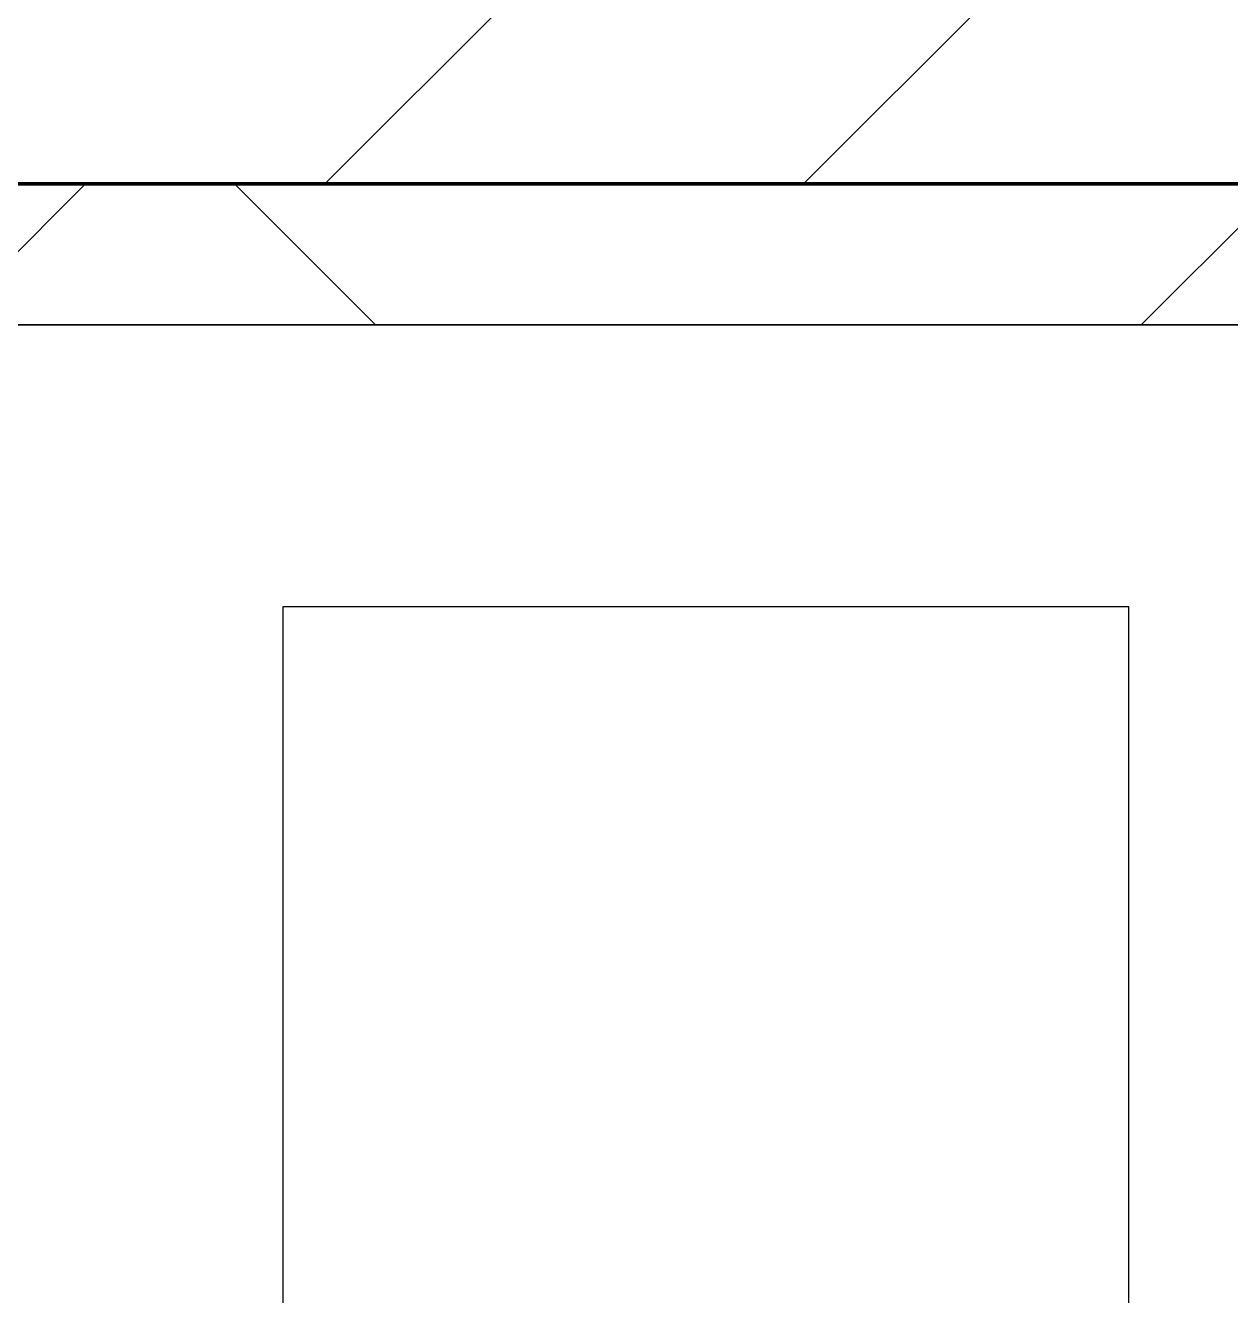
# Model space of a CAD drawing. Header units: millimetres. Extents: x -794334 to -714814, y -17806 to 22403.
# Drawn here: x -756722.5 to -756295.2, y 9549.9 to 10000.2 of the extents above; entities that cross this region are included whole.
import ezdxf
from ezdxf.xclip import XClip

# ---------------------------------------------------------------- set-up
doc = ezdxf.new("R2010")
doc.units = ezdxf.units.MM
doc.header["$XCLIPFRAME"] = 0
doc.layers.add('000 - WIPEOUT', color=250, linetype='Continuous')
doc.layers.add('A11_ALU.SOLID SHEET', color=2, linetype='Continuous')
for name, color, linetype, lineweight in [('A-GLAZ-CURT', 2, 'Continuous', 9), ('A-WALL', 5, 'Continuous', 35), ('A-WALL-FNSH', 2, 'Continuous', 35), ('A-WALL-PATT', 1, 'Continuous', 35)]:
    doc.layers.add(name, color=color, linetype=linetype, lineweight=lineweight)

# ---------------------------------------------------------------- blocks, each defined once
blk = doc.blocks.new('PPLS-PP19_Custom Tile Pattern - Custom Tile Pattern-V76-4252-01 ENLARGED CONCOURSE LEVEL - REFLECTED CEILING PLAN - SHEET 3')
at = {"layer": 'A-GLAZ-CURT'}
for p, q in [((-300, 0), (300, 0)), ((300, 0), (-300, 0)), ((195.99, 0), (213.31, 0)), ((213.31, 0), (195.99, 0)), ((230.06, 0), (300, 0)), ((-300, -50), (300, -50)), ((300, -50), (-300, -50))]:
    blk.add_line(p, q, dxfattribs=at)
for points, knots in [([(300, 0), (286.53, 0), (254.22, 0), (207.11, 0), (177.41, 0), (159.34, 0), (158.33, 0), (158.3, 0)], [-285.253232, -285.253232, -285.253232, -285.253232, -244.693688, -187.987675, -143.776725, -129.632772, -123.352749, -123.352749, -123.352749, -123.352749]), ([(215.22, 0), (214.62, 0), (210.55, 0), (203.98, 0), (187.54, 0), (175.3, 0), (169.49, 0)], [-203.825446, -203.825446, -203.825446, -203.825446, -198.527383, -184.406837, -162.427601, -142.916156, -142.916156, -142.916156, -142.916156]), ([(171.51, 0), (176.48, 0), (193.23, 0), (201.73, 0), (208.81, 0), (213.9, 0), (241.96, 0), (266.73, 0), (281.71, 0), (291.71, 0), (296.52, 0), (297.86, 0), (298.09, 0)], [-7971.819559, -7971.819559, -7971.819559, -7971.819559, -7784.112253, -7606.717214, -7289.299508, -7042.621073, -6582.165592, -6068.460911, -5766.029927, -5566.724884, -5280.360606, -5199.253518, -5199.253518, -5199.253518, -5199.253518]), ([(172.07, 0), (177.66, 0), (187.87, 0), (201.08, 0), (207.47, 0), (213.96, 0), (215.11, 0)], [-255.364076, -255.364076, -255.364076, -255.364076, -237.955587, -223.92608, -215.862851, -208.75215, -208.75215, -208.75215, -208.75215]), ([(192.13, 0), (196.39, 0), (209.6, 0), (219.42, 0), (230.06, 0)], [-38.547734, -38.547734, -38.547734, -38.547734, -24.459831, 0, 0, 0, 0]), ([(247.1, 0), (246.76, 0), (245.04, 0), (238.34, 0), (226.56, 0), (221.1, 0), (206.3, 0), (196.39, 0), (192.81, 0)], [-9649.085549, -9649.085549, -9649.085549, -9649.085549, -9581.591397, -9406.094246, -9221.510254, -9016.44624, -8717.832359, -8534.334697, -8534.334697, -8534.334697, -8534.334697]), ([(300, 0), (288.22, 0), (262, 0), (230.43, 0), (219.94, 0), (219.02, 0)], [-12528.858583, -12528.858583, -12528.858583, -12528.858583, -11905.454923, -11162.864862, -10856.732305, -10856.732305, -10856.732305, -10856.732305]), ([(219.9, 0), (220.86, 0), (227.84, 0), (242.06, 0), (246.54, 0), (246.96, 0)], [-10670.940496, -10670.940496, -10670.940496, -10670.940496, -10511.382485, -9925.173265, -9834.877357, -9834.877357, -9834.877357, -9834.877357]), ([(284.76, 0), (284.76, 0), (285.09, 0), (287.47, 0), (293.59, 0), (297.76, 0), (300, 0)], [-4110.630118, -4110.630118, -4110.630118, -4110.630118, -4053.389046, -3959.664717, -3862.421465, -3746.95702, -3746.95702, -3746.95702, -3746.95702]), ([(297.38, 0), (295.84, 0), (291.62, 0), (285.38, 0), (284.87, 0)], [-4803.172655, -4803.172655, -4803.172655, -4803.172655, -4358.271401, -4143.037883, -4143.037883, -4143.037883, -4143.037883])]:
    blk.add_open_spline(points, degree=3, knots=knots, dxfattribs=at)
blk = doc.blocks.new('PPLS-PP19_Custom Tile Pattern - Custom Tile Pattern-V77-4252-01 ENLARGED CONCOURSE LEVEL - REFLECTED CEILING PLAN - SHEET 3')
at = {"layer": 'A-GLAZ-CURT'}
for p, q in [((-300, 0), (300, 0)), ((300, 0), (-300, 0)), ((-293.07, 0), (-275.75, 0)), ((-275.75, 0), (-293.07, 0)), ((-222.32, 0), (-205, 0)), ((-205, 0), (-222.32, 0)), ((-300, -50), (300, -50)), ((300, -50), (-300, -50))]:
    blk.add_line(p, q, dxfattribs=at)
at = {"layer": 'A-GLAZ-CURT', "flags": 128}
for points in [[(-300, 0), (-291.56, 0), (-283.3, 0), (-275.2, 0), (-267.26, 0), (-259.45, 0), (-251.77, 0), (-244.2, 0), (-236.74, 0), (-229.36, 0), (-222.06, 0), (-214.83, 0), (-207.71, 0), (-200.76, 0), (-194.02, 0), (-187.54, 0), (-181.38, 0), (-175.58, 0), (-170.25, 0), (-165.64, 0), (-162.01, 0), (-159.53, 0), (-157.46, 0), (-154.52, 0), (-149.42, 0), (-141.84, 0), (-132.81, 0), (-126.08, 0)], [(-125.17, 0), (-128.55, 0), (-134.16, 0), (-140.03, 0), (-145.5, 0), (-150.63, 0), (-155.53, 0), (-160.27, 0), (-164.95, 0), (-169.65, 0), (-174.47, 0), (-179.49, 0), (-184.81, 0), (-190.44, 0), (-196.37, 0), (-202.58, 0), (-209.04, 0), (-215.73, 0), (-222.63, 0), (-229.72, 0), (-236.97, 0), (-244.39, 0), (-251.96, 0), (-259.67, 0), (-267.51, 0), (-275.48, 0), (-283.55, 0), (-291.73, 0), (-300, 0)]]:
    blk.add_lwpolyline(points, dxfattribs=at)
at = {"layer": 'A-GLAZ-CURT'}
for points, knots in [([(-300, 0), (-284.65, 0), (-236.57, 0), (-182.5, 0), (-148.38, 0), (-137.08, 0)], [-5323.127839, -5323.127839, -5323.127839, -5323.127839, -4502.809032, -2700.551212, -1552.578953, -1552.578953, -1552.578953, -1552.578953]), ([(-273.11, 0), (-276.58, 0), (-285.34, 0), (-294.48, 0), (-300, 0)], [-13924.220399, -13924.220399, -13924.220399, -13924.220399, -13729.592194, -13439.944408, -13439.944408, -13439.944408, -13439.944408]), ([(-72.93, 0), (-75.51, 0), (-91.45, 0), (-134.08, 0), (-199.99, 0), (-251.27, 0), (-272.57, 0)], [-19442.345229, -19442.345229, -19442.345229, -19442.345229, -18935.241197, -17136.203329, -15131.813646, -13934.246711, -13934.246711, -13934.246711, -13934.246711]), ([(-137.88, 0), (-140.56, 0), (-147.66, 0), (-147.69, 0), (-158.72, 0), (-174.02, 0), (-185.59, 0), (-209.77, 0), (-232.01, 0), (-255.22, 0), (-262.59, 0), (-264.9, 0), (-265.4, 0)], [-3187.727384, -3187.727384, -3187.727384, -3187.727384, -2919.378265, -2477.344047, -2237.412286, -2029.680487, -1755.085331, -1400.429864, -858.079193, -543.655514, -208.940337, 0, 0, 0, 0]), ([(-258.6, 0), (-257.91, 0), (-254.26, 0), (-241.25, 0), (-225.99, 0), (-213.56, 0), (-207.33, 0), (-204.7, 0)], [-5722.54675, -5722.54675, -5722.54675, -5722.54675, -5657.471696, -5413.335975, -5017.494783, -4832.723979, -4692.731151, -4692.731151, -4692.731151, -4692.731151]), ([(-136.68, 0), (-137.92, 0), (-140.67, 0), (-149.31, 0), (-162.01, 0), (-177.91, 0), (-199.46, 0), (-216.65, 0), (-231.26, 0), (-233.46, 0), (-234, 0)], [-2577.92934, -2577.92934, -2577.92934, -2577.92934, -2418.507304, -2308.929706, -2113.765672, -1763.376603, -1422.553702, -978.033455, -846.069444, -682.911962, -682.911962, -682.911962, -682.911962]), ([(-233.49, 0), (-233.44, 0), (-232.38, 0), (-230.74, 0), (-225.3, 0), (-223.63, 0)], [-455.274641, -455.274641, -455.274641, -455.274641, -440.605512, -119.536984, 0, 0, 0, 0]), ([(-223.63, 0), (-219.39, 0), (-206.17, 0), (-188.58, 0), (-169.02, 0), (-152.63, 0), (-141.44, 0), (-136.79, 0)], [-5463.295695, -5463.295695, -5463.295695, -5463.295695, -5161.076232, -4739.070012, -4465.409639, -4149.119819, -3866.701026, -3866.701026, -3866.701026, -3866.701026]), ([(-204.3, 0), (-203.93, 0), (-197.65, 0), (-185.8, 0), (-171.77, 0), (-158.7, 0), (-157.22, 0)], [-4685.575192, -4685.575192, -4685.575192, -4685.575192, -4666.091899, -4349.945572, -4000.813434, -3840.635403, -3840.635403, -3840.635403, -3840.635403]), ([(-152.35, 0), (-151.03, 0), (-147.71, 0), (-143.57, 0), (-138.62, 0)], [-3494.978217, -3494.978217, -3494.978217, -3494.978217, -3371.022232, -3227.460399, -3227.460399, -3227.460399, -3227.460399]), ([(-118.78, 0), (-121.86, 0), (-126.28, 0), (-136.96, 0), (-147.46, 0), (-150.03, 0), (-150.57, 0)], [-5938.474035, -5938.474035, -5938.474035, -5938.474035, -5700.061948, -5508.838257, -5298.784692, -5196.16478, -5196.16478, -5196.16478, -5196.16478]), ([(-150.34, 0), (-150.07, 0), (-147.75, 0), (-144.23, 0), (-138.11, 0), (-136.85, 0)], [-4948.728362, -4948.728362, -4948.728362, -4948.728362, -4883.323924, -4440.880425, -4337.948479, -4337.948479, -4337.948479, -4337.948479]), ([(-136.8, 0), (-137.81, 0), (-142.52, 0), (-147.74, 0), (-149.07, 0)], [-6497.912525, -6497.912525, -6497.912525, -6497.912525, -6449.282163, -6277.220794, -6277.220794, -6277.220794, -6277.220794]), ([(-148.23, 0), (-146.94, 0), (-141.68, 0), (-139.19, 0), (-137.8, 0)], [-6162.058746, -6162.058746, -6162.058746, -6162.058746, -6017.569127, -5695.996646, -5695.996646, -5695.996646, -5695.996646]), ([(-136.84, 0), (-137.18, 0), (-141.89, 0), (-146.11, 0), (-146.95, 0)], [-761.467999, -761.467999, -761.467999, -761.467999, -741.901385, -489.130243, -489.130243, -489.130243, -489.130243]), ([(-146.69, 0), (-146.59, 0), (-145.49, 0), (-135.69, 0), (-128.29, 0), (-125.15, 0)], [-420.34245, -420.34245, -420.34245, -420.34245, -406.956646, -290.263673, 0, 0, 0, 0]), ([(-136.82, 0), (-131.5, 0), (-121.75, 0), (-110.8, 0), (-99.5, 0), (-91.46, 0)], [-1543.523477, -1543.523477, -1543.523477, -1543.523477, -1002.059161, -460.363443, 0, 0, 0, 0]), ([(-136.56, 0), (-133.16, 0), (-125.14, 0), (-107.3, 0), (-90.42, 0), (-75.26, 0), (-68.41, 0), (-65.12, 0), (-63.63, 0)], [-4330.137317, -4330.137317, -4330.137317, -4330.137317, -4054.690705, -3793.097032, -3402.597032, -3144.956779, -3050.982048, -2969.237017, -2969.237017, -2969.237017, -2969.237017]), ([(-136.37, 0), (-136.29, 0), (-135.42, 0), (-133.93, 0), (-128.78, 0), (-126.5, 0)], [-5579.751817, -5579.751817, -5579.751817, -5579.751817, -5560.701257, -5364.112219, -5231.017328, -5231.017328, -5231.017328, -5231.017328]), ([(-86.16, 0), (-91.37, 0), (-104.13, 0), (-122.08, 0), (-133.29, 0), (-136.36, 0)], [-1681.3698, -1681.3698, -1681.3698, -1681.3698, -1374.161226, -945.742622, -770.627825, -770.627825, -770.627825, -770.627825]), ([(-26.75, 0), (-27.82, 0), (-36.18, 0), (-53.55, 0), (-78.2, 0), (-109.73, 0), (-125.85, 0), (-136.06, 0)], [-8718.362214, -8718.362214, -8718.362214, -8718.362214, -8532.293389, -8073.216054, -7508.296369, -7004.680444, -6509.710453, -6509.710453, -6509.710453, -6509.710453]), ([(-135.7, 0), (-135.63, 0), (-132.45, 0), (-127.33, 0), (-124.19, 0), (-123.43, 0), (-123.28, 0)], [-3844.541415, -3844.541415, -3844.541415, -3844.541415, -3839.893365, -3647.167523, -3488.92562, -3439.852845, -3439.852845, -3439.852845, -3439.852845]), ([(-127.41, 0), (-131.63, 0), (-133.16, 0), (-134.09, 0), (-134.15, 0)], [-8540.990293, -8540.990293, -8540.990293, -8540.990293, -8266.114998, -8246.473386, -8246.473386, -8246.473386, -8246.473386]), ([(-134.15, 0), (-133.32, 0), (-130.31, 0), (-117.33, 0), (-92.04, 0), (-74.02, 0), (-62.74, 0), (-60.36, 0), (-59.97, 0)], [-7657.439573, -7657.439573, -7657.439573, -7657.439573, -7293.749979, -6839.55839, -6236.997189, -5713.340575, -5140.470607, -5006.787413, -5006.787413, -5006.787413, -5006.787413]), ([(-120.13, 0), (-120.14, 0), (-120.24, 0), (-121.3, 0), (-129.25, 0), (-133.82, 0)], [-2933.992132, -2933.992132, -2933.992132, -2933.992132, -2920.575025, -2840.280255, -2731.647847, -2731.647847, -2731.647847, -2731.647847]), ([(-113.43, 0), (-113.44, 0), (-113.96, 0), (-119.73, 0), (-125.43, 0), (-127.03, 0), (-127.41, 0)], [-328.499627, -328.499627, -328.499627, -328.499627, -282.672656, -98.539552, -24.539552, 0, 0, 0, 0]), ([(-126.5, 0), (-122.44, 0), (-108.71, 0), (-86.68, 0), (-63.44, 0), (-54.4, 0), (-48.53, 0), (-30.79, 0), (-20.06, 0), (-6.34, 0), (-1.84, 0)], [-5231.017328, -5231.017328, -5231.017328, -5231.017328, -4994.692869, -4542.524482, -4008.285538, -3689.699207, -3546.54457, -3315.260113, -2864.387349, -2615.508664, -2615.508664, -2615.508664, -2615.508664]), ([(-125.15, 0), (-124.93, 0), (-121.96, 0), (-113.01, 0), (-98.9, 0), (-85.42, 0), (-73.62, 0), (-68.91, 0)], [-3362.7396, -3362.7396, -3362.7396, -3362.7396, -3342.215224, -3074.362186, -2902.289527, -2605.247022, -2329.191684, -2329.191684, -2329.191684, -2329.191684]), ([(-122.08, 0), (-122.01, 0), (-121.69, 0), (-121.2, 0), (-120.88, 0)], [-3136.336417, -3136.336417, -3136.336417, -3136.336417, -3110.304437, -3035.164275, -3035.164275, -3035.164275, -3035.164275]), ([(-36.33, 0), (-36.43, 0), (-37.27, 0), (-45.02, 0), (-46.13, 0), (-60.59, 0), (-81.23, 0), (-99.51, 0), (-114.02, 0), (-117.28, 0), (-118.78, 0)], [-1855.773136, -1855.773136, -1855.773136, -1855.773136, -1810.870157, -1672.078046, -1405.135169, -1060.00838, -740.068933, -229.489605, -116.330425, 0, 0, 0, 0]), ([(-117.74, 0), (-117.19, 0), (-114.78, 0), (-113.43, 0), (-113.43, 0)], [-821.249067, -821.249067, -821.249067, -821.249067, -394.672656, -330.879064, -330.879064, -330.879064, -330.879064]), ([(-68.93, 0), (-73.7, 0), (-88.14, 0), (-107.61, 0), (-116.56, 0), (-117.56, 0)], [-2598.99659, -2598.99659, -2598.99659, -2598.99659, -2193.204658, -1433.981041, -985.49888, -985.49888, -985.49888, -985.49888]), ([(-115.82, 0), (-114.96, 0), (-110.41, 0), (-96.78, 0), (-81.82, 0), (-72.87, 0), (-69.64, 0)], [-5724.064692, -5724.064692, -5724.064692, -5724.064692, -5430.283136, -5103.229623, -4799.173296, -4627.967198, -4627.967198, -4627.967198, -4627.967198]), ([(9.32, 0), (9.08, 0), (7.65, 0), (2.57, 0), (-12.23, 0), (-25.64, 0), (-40, 0), (-56.24, 0), (-75.59, 0), (-94, 0), (-112.01, 0), (-114.94, 0), (-115.63, 0)], [-2922.926651, -2922.926651, -2922.926651, -2922.926651, -2882.788014, -2720.818881, -2518.50168, -2125.455881, -1792.521578, -1466.981642, -1208.454564, -789.402658, -501.969187, -243.577221, -243.577221, -243.577221, -243.577221]), ([(-91.46, 0), (-90.09, 0), (-84.7, 0), (-77.43, 0), (-72.73, 0), (-72.64, 0), (-72.64, 0)], [-19832.387487, -19832.387487, -19832.387487, -19832.387487, -19753.885894, -19541.04734, -19478.625389, -19471.062469, -19471.062469, -19471.062469, -19471.062469]), ([(-68.94, 0), (-69.2, 0), (-74.97, 0), (-80.63, 0), (-86.16, 0)], [-2022.487374, -2022.487374, -2022.487374, -2022.487374, -2007.031671, -1681.3698, -1681.3698, -1681.3698, -1681.3698]), ([(-29.03, 0), (-33.97, 0), (-43.74, 0), (-56.37, 0), (-71.66, 0), (-77.83, 0), (-82.66, 0), (-83.28, 0), (-83.28, 0)], [-2680.714891, -2680.714891, -2680.714891, -2680.714891, -2413.671296, -2161.752162, -2006.592567, -1646.621388, -1424.436217, -1393.971743, -1393.971743, -1393.971743, -1393.971743]), ([(-83.28, 0), (-83.28, 0), (-82.91, 0), (-76.14, 0), (-62.97, 0), (-48.14, 0), (-36.49, 0), (-33.57, 0), (-29.94, 0), (-28.57, 0)], [-1393.4169, -1393.4169, -1393.4169, -1393.4169, -1353.722004, -1274.333717, -1073.56893, -651.549973, -296.515819, -83.513472, 0, 0, 0, 0]), ([(-68.95, 0), (-58.55, 0), (-38.92, 0), (-15.28, 0), (-3.87, 0), (-1.07, 0)], [-4615.850048, -4615.850048, -4615.850048, -4615.850048, -4065.652676, -3589.737505, -3412.0252, -3412.0252, -3412.0252, -3412.0252]), ([(-36.62, 0), (-36.62, 0), (-40.35, 0), (-44.32, 0), (-55.14, 0), (-65.41, 0), (-67.91, 0)], [-4069.478503, -4069.478503, -4069.478503, -4069.478503, -3858.647035, -3538.256648, -2842.901703, -2627.997013, -2627.997013, -2627.997013, -2627.997013]), ([(-66.39, 0), (-66.39, 0), (-63.63, 0), (-53.63, 0), (-34.42, 0), (-29.82, 0), (-29.19, 0)], [-2493.31794, -2493.31794, -2493.31794, -2493.31794, -2315.303971, -1809.437387, -963.711516, -666.19313, -666.19313, -666.19313, -666.19313]), ([(31.18, 0), (25.97, 0), (11.99, 0), (-16.92, 0), (-47.42, 0), (-65.77, 0), (-66.37, 0), (-66.38, 0)], [-4496.803627, -4496.803627, -4496.803627, -4496.803627, -4222.080604, -3745.412743, -2981.410125, -2542.574734, -2498.224237, -2498.224237, -2498.224237, -2498.224237]), ([(-63.63, 0), (-61.49, 0), (-57.39, 0), (-54.49, 0), (-45.2, 0), (-40.79, 0), (-40.46, 0), (-40.44, 0)], [-2969.237017, -2969.237017, -2969.237017, -2969.237017, -2851.217951, -2734.127174, -2474.780881, -2410.990208, -2350.645972, -2350.645972, -2350.645972, -2350.645972]), ([(-58.83, 0), (-58.37, 0), (-57.29, 0), (-54.23, 0), (-46.33, 0), (-42.62, 0), (-41.76, 0)], [-4859.52896, -4859.52896, -4859.52896, -4859.52896, -4680.891996, -4469.85053, -4321.566175, -4270.495146, -4270.495146, -4270.495146, -4270.495146]), ([(-51.83, 0), (-51.83, 0), (-51.78, 0), (-47.4, 0), (-46.01, 0), (-40.22, 0), (-36.78, 0)], [-632.814994, -632.814994, -632.814994, -632.814994, -627.965721, -508.377888, -260.442412, 0, 0, 0, 0]), ([(76.63, 0), (74.8, 0), (67.65, 0), (53.52, 0), (37, 0), (24.07, 0), (12.82, 0), (-2.9, 0), (-20.62, 0), (-32.81, 0), (-44.85, 0), (-51.43, 0), (-51.79, 0)], [-3095.572228, -3095.572228, -3095.572228, -3095.572228, -2950.589685, -2634.532728, -2313.748533, -2106.613311, -1925.670641, -1617.263037, -1290.787923, -1039.307308, -819.71621, -644.910881, -644.910881, -644.910881, -644.910881]), ([(-41.76, 0), (-39.9, 0), (-37.72, 0), (-36.92, 0), (-36.77, 0)], [-4270.495146, -4270.495146, -4270.495146, -4270.495146, -4161.040818, -4106.245333, -4106.245333, -4106.245333, -4106.245333]), ([(-36.78, 0), (-32.43, 0), (-19.22, 0), (8.83, 0), (40.19, 0), (60.61, 0), (66.29, 0)], [-6191.144455, -6191.144455, -6191.144455, -6191.144455, -5862.463379, -5340.621928, -4573.028122, -4256.411813, -4256.411813, -4256.411813, -4256.411813]), ([(-36.29, 0), (-36.29, 0), (-34.66, 0), (-28.88, 0), (-26.95, 0), (-26.54, 0)], [-9150.272121, -9150.272121, -9150.272121, -9150.272121, -9057.163041, -8919.836787, -8834.607043, -8834.607043, -8834.607043, -8834.607043]), ([(30.82, 0), (29.27, 0), (20.14, 0), (3.54, 0), (-16.58, 0), (-34.76, 0), (-36.04, 0)], [-10462.034656, -10462.034656, -10462.034656, -10462.034656, -10363.088938, -9884.23066, -9424.652049, -9182.880979, -9182.880979, -9182.880979, -9182.880979]), ([(-33.34, 0), (-33.34, 0), (-32.93, 0), (-31.16, 0), (-30.52, 0)], [-2415.024266, -2415.024266, -2415.024266, -2415.024266, -2357.633367, -2323.618664, -2323.618664, -2323.618664, -2323.618664]), ([(-1.47, 0), (-7.25, 0), (-18.58, 0), (-30.57, 0), (-31.82, 0), (-32, 0)], [-3291.793108, -3291.793108, -3291.793108, -3291.793108, -2994.501669, -2698.150104, -2614.070998, -2614.070998, -2614.070998, -2614.070998]), ([(-30.76, 0), (-30.73, 0), (-29.99, 0), (-23.47, 0), (-15.75, 0), (-15.19, 0)], [-54176.191683, -54176.191683, -54176.191683, -54176.191683, -54157.274271, -53749.15266, -53717.791567, -53717.791567, -53717.791567, -53717.791567]), ([(-30.52, 0), (-27.11, 0), (-17.83, 0), (5.99, 0), (22.06, 0), (37.44, 0), (45.92, 0), (57.76, 0), (64.47, 0), (72.74, 0), (75.22, 0), (76.03, 0), (76.21, 0)], [-2323.618664, -2323.618664, -2323.618664, -2323.618664, -2142.497158, -1716.209403, -1206.526904, -1089.329421, -901.315459, -753.071572, -495.328968, -421.953223, -334.951786, -290.452333, -290.452333, -290.452333, -290.452333]), ([(-13, 0), (-14.35, 0), (-17.68, 0), (-25.97, 0), (-29.52, 0), (-30.21, 0)], [-55207.591944, -55207.591944, -55207.591944, -55207.591944, -54789.006179, -54461.685999, -54290.791712, -54290.791712, -54290.791712, -54290.791712]), ([(8.33, 0), (8.19, 0), (7.18, 0), (0.32, 0), (-13.89, 0), (-24.92, 0), (-29.03, 0)], [-3574.286521, -3574.286521, -3574.286521, -3574.286521, -3526.962355, -3285.499107, -2903.012179, -2680.714891, -2680.714891, -2680.714891, -2680.714891]), ([(-28.98, 0), (-28.66, 0), (-27.39, 0), (-24.45, 0), (-22.56, 0)], [-166.548282, -166.548282, -166.548282, -166.548282, -102.06493, 0, 0, 0, 0]), ([(-28.57, 0), (-26.93, 0), (-20.29, 0), (-12.67, 0), (-4.93, 0), (-1.31, 0)], [-5361.429781, -5361.429781, -5361.429781, -5361.429781, -5261.36855, -5050.479954, -4865.001098, -4865.001098, -4865.001098, -4865.001098]), ([(-22.56, 0), (-20.27, 0), (-17.03, 0), (-11.36, 0), (-7.66, 0), (-6.6, 0), (-6.44, 0)], [-56468.192263, -56468.192263, -56468.192263, -56468.192263, -56344.022017, -56303.229861, -56166.290093, -56124.392176, -56124.392176, -56124.392176, -56124.392176]), ([(-15.19, 0), (-13.07, 0), (7.48, 0), (42.82, 0), (88.72, 0), (120.63, 0), (138.28, 0), (138.53, 0)], [-461.142613, -461.142613, -461.142613, -461.142613, -429.606584, -390.253598, -346.313304, -291.370682, -290.5735, -290.5735, -290.5735, -290.5735]), ([(-6.54, 0), (-6.73, 0), (-7.2, 0), (-7.6, 0), (-7.79, 0)], [-56009.792147, -56009.792147, -56009.792147, -56009.792147, -55949.290093, -55895.192118, -55895.192118, -55895.192118, -55895.192118]), ([(-2.63, 0), (-2.47, 0), (-2.04, 0), (-1.25, 0), (-1.19, 0)], [-226.825321, -226.825321, -226.825321, -226.825321, -220.269177, -219.824295, -219.824295, -219.824295, -219.824295]), ([(-1.07, 0), (0.39, 0), (5.55, 0), (13.15, 0), (21.24, 0), (24.62, 0), (24.72, 0), (24.72, 0)], [-4860.845524, -4860.845524, -4860.845524, -4860.845524, -4785.90057, -4596.498881, -4445.288762, -4384.376941, -4376.041937, -4376.041937, -4376.041937, -4376.041937]), ([(66.19, 0), (62.51, 0), (54.02, 0), (39.61, 0), (24.74, 0), (8.73, 0), (-0.4, 0), (-1.07, 0)], [-4550.419885, -4550.419885, -4550.419885, -4550.419885, -4326.416877, -4098.545751, -3766.694881, -3333.063701, -3298.576367, -3298.576367, -3298.576367, -3298.576367]), ([(-1.02, 0), (1.85, 0), (10.48, 0), (15.02, 0), (22.91, 0), (31, 0), (39.04, 0), (51.19, 0), (58.74, 0), (61.34, 0), (61.45, 0)], [-2600.312558, -2600.312558, -2600.312558, -2600.312558, -2439.246196, -2084.094819, -1956.422387, -1818.904206, -1645.594513, -1443.202566, -1228.752106, -1120.932285, -1120.932285, -1120.932285, -1120.932285]), ([(-0.97, 0), (1, 0), (6.01, 0), (9.64, 0), (10.14, 0), (10.18, 0)], [-3410.081093, -3410.081093, -3410.081093, -3410.081093, -3285.047089, -3066.359526, -3044.715262, -3044.715262, -3044.715262, -3044.715262]), ([(-0.89, 0), (0.74, 0), (5.35, 0), (15.97, 0), (22.54, 0), (24.49, 0)], [-219.003758, -219.003758, -219.003758, -219.003758, -206.416616, -198.214427, -187.717507, -187.717507, -187.717507, -187.717507]), ([(103.09, 0), (101.08, 0), (86.31, 0), (63.34, 0), (35.84, 0), (12, 0), (4.03, 0), (-0.18, 0), (-0.53, 0)], [-375.435014, -375.435014, -375.435014, -375.435014, -369.147452, -330.153101, -307.516438, -285.83788, -246.234814, -242.468447, -242.468447, -242.468447, -242.468447]), ([(24.69, 0), (24.54, 0), (20.99, 0), (15.48, 0), (10.8, 0), (9.63, 0)], [-4368.572414, -4368.572414, -4368.572414, -4368.572414, -4306.476363, -4080.000647, -3772.857994, -3772.857994, -3772.857994, -3772.857994]), ([(18.16, 0), (19.15, 0), (24.25, 0), (25.66, 0), (26.12, 0)], [-5700.113719, -5700.113719, -5700.113719, -5700.113719, -5554.232259, -5302.431367, -5302.431367, -5302.431367, -5302.431367]), ([(114.39, 0), (114.2, 0), (112.08, 0), (105.42, 0), (92.38, 0), (85.59, 0), (74.4, 0), (62.26, 0), (51.85, 0), (43.81, 0), (29.53, 0), (20.67, 0), (18.85, 0), (18.16, 0)], [-8148.58938, -8148.58938, -8148.58938, -8148.58938, -8105.191388, -7723.759874, -7531.75727, -7135.649961, -6924.452779, -6738.82075, -6548.303034, -6314.283804, -6135.05769, -5972.647715, -5832.674503, -5832.674503, -5832.674503, -5832.674503]), ([(27.44, 0), (27.9, 0), (29.54, 0), (38.07, 0), (50.93, 0), (62.11, 0), (66.38, 0)], [-5037.309798, -5037.309798, -5037.309798, -5037.309798, -4887.603822, -4705.298446, -4353.683244, -4109.384309, -4109.384309, -4109.384309, -4109.384309]), ([(27.89, 0), (29.09, 0), (33.4, 0), (47.79, 0), (59.49, 0), (65.78, 0)], [-147.777612, -147.777612, -147.777612, -147.777612, -135.792042, -118.513713, -99.849738, -99.849738, -99.849738, -99.849738]), ([(53.18, 0), (53.06, 0), (52.22, 0), (44.99, 0), (36.46, 0), (30.82, 0)], [-622.740158, -622.740158, -622.740158, -622.740158, -566.066452, -360.610861, 0, 0, 0, 0]), ([(134.69, 0), (126.28, 0), (106.44, 0), (76.86, 0), (57.82, 0), (46.51, 0), (41.18, 0), (36.02, 0), (35.54, 0), (35.54, 0)], [-446.695151, -446.695151, -446.695151, -446.695151, -401.860199, -357.622665, -341.267687, -334.000314, -326.15566, -319.318397, -317.489778, -317.489778, -317.489778, -317.489778]), ([(36.29, 0), (37.77, 0), (48.82, 0), (57.57, 0), (64.62, 0), (66.8, 0)], [-314.598523, -314.598523, -314.598523, -314.598523, -305.899624, -287.17622, -278.957977, -278.957977, -278.957977, -278.957977])]:
    blk.add_open_spline(points, degree=3, knots=knots, dxfattribs=at)
for points in [[(-133.82, 0), (-134.44, 0), (-135.05, 0), (-135.82, 0)], [(-63.96, 0), (-64.1, 0), (-66.16, 0), (-68.48, 0)], [(-68.04, 0), (-66.88, 0), (-65.82, 0), (-65.07, 0)], [(-39.84, 0), (-39.08, 0), (-38.11, 0), (-37.36, 0)], [(-1.17, 0), (-1.61, 0), (-1.98, 0), (-2.25, 0)], [(24.49, 0), (25.23, 0), (25.72, 0), (26.04, 0)], [(66.8, 0), (54.98, 0), (43.08, 0), (31.18, 0)]]:
    blk.add_open_spline(points, degree=3, dxfattribs=at)
blk = doc.blocks.new('*U1029')
at = {"layer": 'A-GLAZ-CURT', "rotation": 180}
for name, p in [('PPLS-PP19_Custom Tile Pattern - Custom Tile Pattern-V77-4252-01 ENLARGED CONCOURSE LEVEL - REFLECTED CEILING PLAN - SHEET 3', (22200, 6315)), ('PPLS-PP19_Custom Tile Pattern - Custom Tile Pattern-V76-4252-01 ENLARGED CONCOURSE LEVEL - REFLECTED CEILING PLAN - SHEET 3', (22800, 6315))]:
    blk.add_blockref(name, p, dxfattribs=at)
blk = doc.blocks.new('*U1262')
at = {"color": 3}
blk.add_wipeout([(-737.5, 550), (737.5, 550), (737.5, 250), (-737.5, 250)], dxfattribs=at).dxf.layer = '000 - WIPEOUT'
at = {"layer": 'A11_ALU.SOLID SHEET', "color": 0, "linetype": 'ByBlock'}
blk.add_lwpolyline([(-737.5, 250), (737.5, 250), (737.5, 550), (-737.5, 550)], close=True, dxfattribs=at)
blk = doc.blocks.new('*U1630')
blk.add_lwpolyline([(-4139.52, 6315), (-75674.95, 6315), (-75674.95, 550), (-4139.52, 550)], close=True)
at = {"layer": 'A11_ALU.SOLID SHEET', "color": 0, "linetype": 'ByBlock', "rotation": 90}
blk.add_blockref('*U1262', (-11400, 5477.5), dxfattribs=at)

msp = doc.modelspace()

# ---------------------------------------------------------------- block references
at = {"layer": 'A11_ALU.SOLID SHEET'}
ref = msp.add_blockref('*U1630', (-744681.24, 3579.02), dxfattribs=at)
XClip(ref).set_block_clipping_path([(-45802.4668593339, -9620.0029952967), (23702.8690583039, 10334.9999958097)])

# ---------------------------------------------------------------- next in the draw order: hatches: boundary and pattern name
at = {"layer": 'A-WALL-PATT', "lineweight": 9}
h = msp.add_hatch(dxfattribs=at)
h.set_pattern_fill('FP_2', color=256, style=0, pattern_type=2)
h.set_pattern_definition([(45, (0, 0), (-84.852814, 84.852814), [])])
h.paths.add_polyline_path([(-745742.17, 9944.02), (-745742.17, 10144.02), (-783082.17, 10144.02), (-783082.17, 9944.02), (-747042.87, 9944.02)])
h = msp.add_hatch(dxfattribs=at)
h.set_pattern_fill('FP_5', color=256, style=0, pattern_type=2)
h.set_pattern_definition([(45, (0, 0), (-212.13203, 212.13203), []), (135, (0, 0), (-212.13203, -212.13203), [])])
h.paths.add_polyline_path([(-748821.9, 9894.02), (-748821.9, 9944.02), (-783057.37, 9944.02), (-783057.37, 9894.02), (-749214.91, 9894.02)])

# ---------------------------------------------------------------- next in the draw order: linework, layer by layer
at = {"layer": 'A-WALL', "color": 7, "lineweight": 70}
for p, q in [((-783057.37, 9944.02), (-748821.9, 9944.02)), ((-748821.9, 9944.02), (-783057.37, 9944.02))]:
    msp.add_line(p, q, dxfattribs=at)
at = {"layer": 'A-WALL-FNSH', "color": 250}
msp.add_line((-748821.9, 9894.02), (-783057.37, 9894.02), dxfattribs=at)

# ---------------------------------------------------------------- next in the draw order: block references
msp.add_blockref('*U1029', (-778882.37, 3579.02))

doc.saveas('drawing.dxf')
